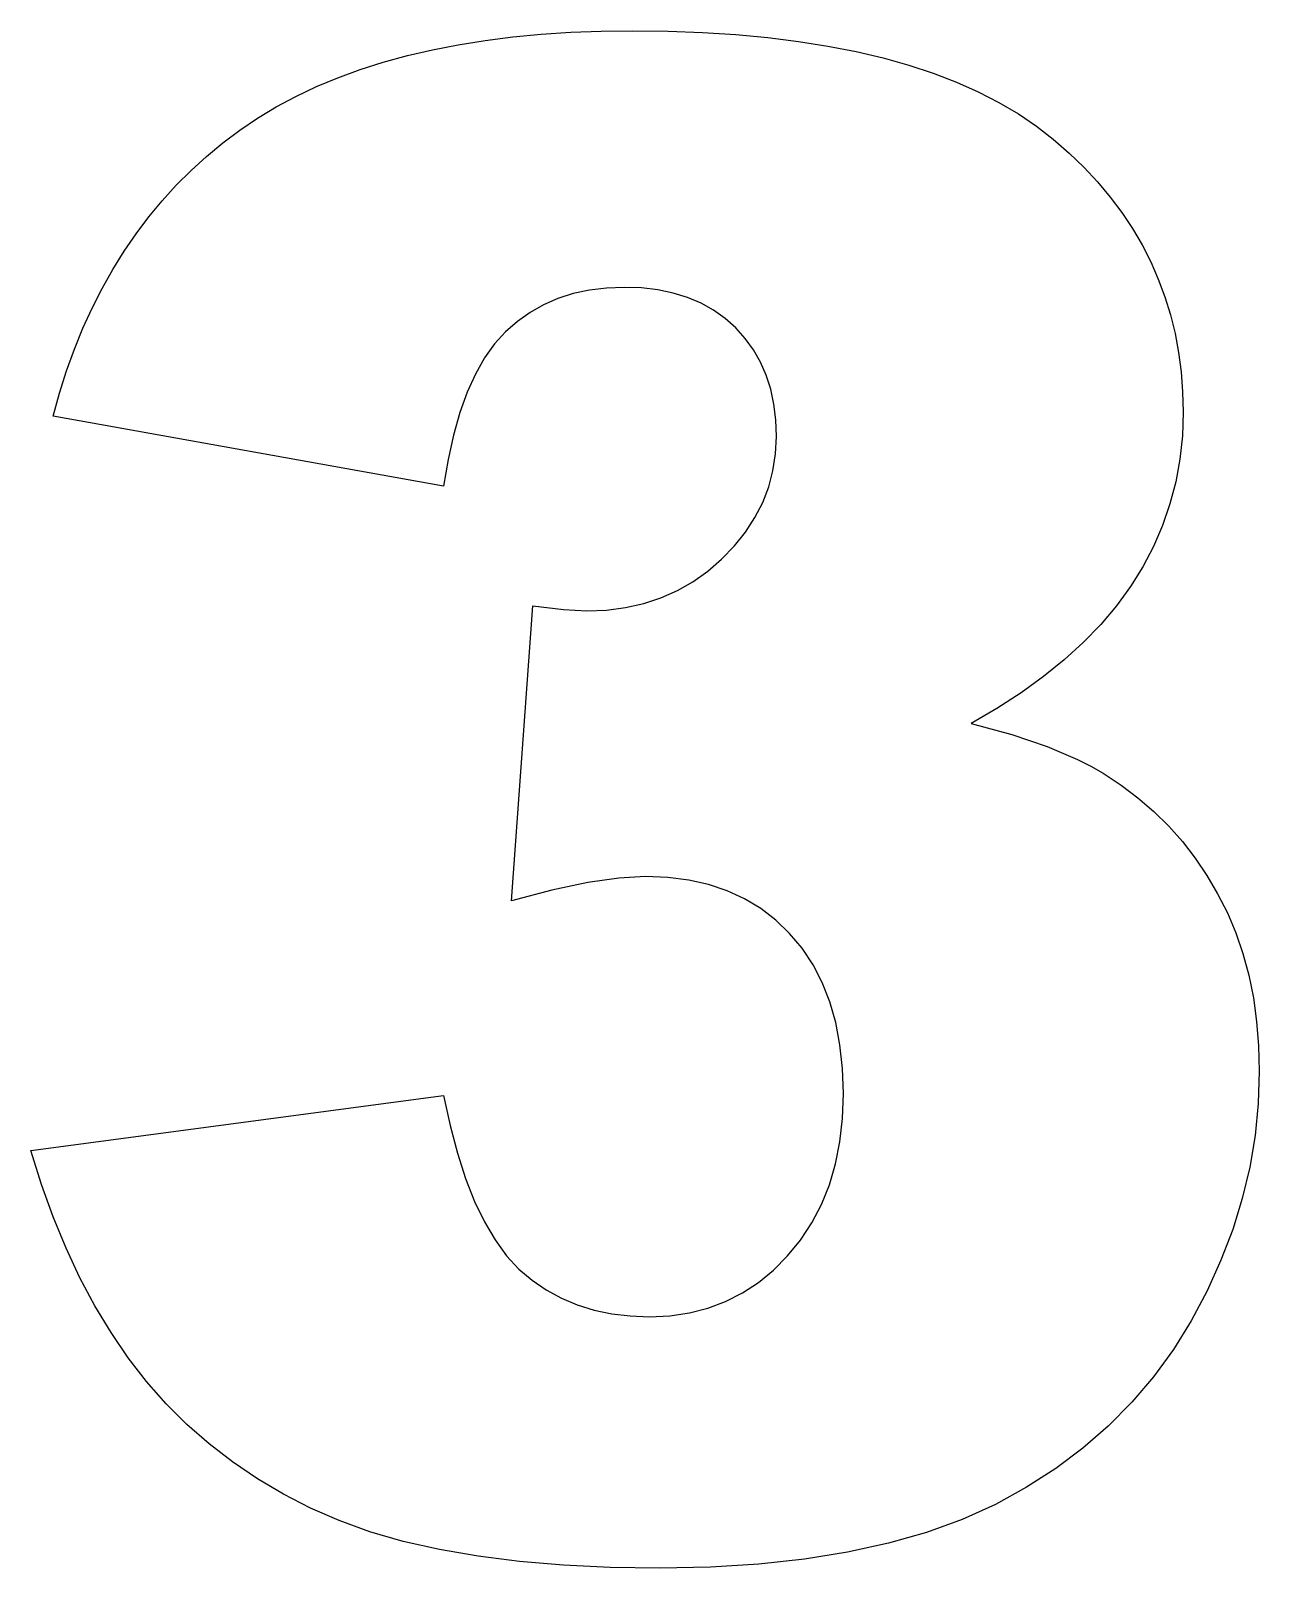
# Model space of a CAD drawing. Extents: x 12.2 to 36.7, y 9.9 to 40.6.
import ezdxf

# ---------------------------------------------------------------- set-up
doc = ezdxf.new("R2010")
doc.units = 0
doc.layers.add('Default_Layer', color=1, linetype='CONTINUOUS')

msp = doc.modelspace()

# ---------------------------------------------------------------- linework, layer by layer
at = {"layer": 'Default_Layer'}
msp.add_lwpolyline([(20.432, 31.503), (12.65, 32.898), (12.778, 33.356), (12.92, 33.801), (13.076, 34.232), (13.246, 34.649), (13.43, 35.053), (13.628, 35.443), (13.84, 35.82), (14.065, 36.183), (14.304, 36.532), (14.558, 36.868), (14.825, 37.19), (15.106, 37.499), (15.401, 37.794), (15.71, 38.076), (16.033, 38.344), (16.369, 38.598), (16.725, 38.838), (17.097, 39.063), (17.488, 39.271), (17.897, 39.465), (18.323, 39.643), (18.768, 39.805), (19.23, 39.952), (19.71, 40.084), (20.208, 40.2), (20.723, 40.301), (21.257, 40.386), (21.808, 40.455), (22.377, 40.51), (22.964, 40.548), (23.569, 40.571), (24.192, 40.579), (24.905, 40.571), (25.592, 40.545), (26.255, 40.503), (26.892, 40.444), (27.504, 40.368), (28.091, 40.275), (28.653, 40.165), (29.19, 40.038), (29.702, 39.895), (30.188, 39.734), (30.65, 39.557), (31.086, 39.363), (31.498, 39.151), (31.884, 38.923), (32.245, 38.678), (32.581, 38.416), (32.894, 38.142), (33.187, 37.858), (33.46, 37.566), (33.713, 37.265), (33.945, 36.956), (34.158, 36.638), (34.35, 36.311), (34.521, 35.976), (34.673, 35.631), (34.804, 35.278), (34.916, 34.917), (35.006, 34.547), (35.077, 34.168), (35.128, 33.78), (35.158, 33.384), (35.168, 32.979), (35.152, 32.504), (35.102, 32.041), (35.02, 31.59), (34.905, 31.149), (34.758, 30.721), (34.577, 30.303), (34.363, 29.897), (34.117, 29.502), (33.838, 29.119), (33.525, 28.748), (33.178, 28.389), (32.798, 28.042), (32.385, 27.707), (31.938, 27.383), (31.457, 27.072), (30.944, 26.773), (31.752, 26.552), (32.46, 26.313), (33.066, 26.057), (33.331, 25.922), (33.571, 25.783), (33.93, 25.546), (34.267, 25.291), (34.584, 25.018), (34.88, 24.727), (35.155, 24.417), (35.409, 24.089), (35.643, 23.742), (35.855, 23.377), (36.05, 22.999), (36.218, 22.603), (36.36, 22.188), (36.477, 21.755), (36.568, 21.304), (36.632, 20.834), (36.671, 20.346), (36.684, 19.84), (36.663, 19.196), (36.6, 18.559), (36.494, 17.928), (36.346, 17.303), (36.155, 16.685), (35.922, 16.073), (35.647, 15.467), (35.33, 14.867), (34.973, 14.293), (34.578, 13.752), (34.146, 13.244), (33.677, 12.77), (33.171, 12.33), (32.628, 11.922), (32.047, 11.549), (31.429, 11.209), (30.767, 10.91), (30.055, 10.651), (29.294, 10.433), (28.482, 10.254), (27.621, 10.114), (26.71, 10.015), (25.749, 9.955), (24.738, 9.935), (23.754, 9.95), (22.823, 9.995), (21.945, 10.069), (21.12, 10.173), (20.348, 10.306), (19.629, 10.47), (18.963, 10.663), (18.35, 10.885), (17.782, 11.136), (17.239, 11.415), (16.721, 11.72), (16.228, 12.053), (15.76, 12.412), (15.318, 12.799), (14.901, 13.213), (14.51, 13.654), (14.147, 14.129), (13.805, 14.632), (13.485, 15.165), (13.186, 15.726), (12.908, 16.317), (12.653, 16.937), (12.418, 17.585), (12.205, 18.263), (20.432, 19.355), (20.562, 18.757), (20.708, 18.206), (20.87, 17.703), (21.049, 17.247), (21.244, 16.839), (21.456, 16.478), (21.684, 16.164), (21.928, 15.898), (22.194, 15.676), (22.478, 15.483), (22.778, 15.319), (23.096, 15.186), (23.43, 15.082), (23.782, 15.008), (24.15, 14.963), (24.536, 14.948), (24.941, 14.967), (25.329, 15.024), (25.699, 15.119), (26.052, 15.251), (26.387, 15.422), (26.704, 15.63), (27.003, 15.877), (27.285, 16.161), (27.545, 16.477), (27.771, 16.818), (27.962, 17.184), (28.119, 17.576), (28.24, 17.993), (28.327, 18.435), (28.379, 18.902), (28.397, 19.395), (28.38, 19.896), (28.33, 20.368), (28.246, 20.811), (28.129, 21.225), (27.978, 21.609), (27.794, 21.965), (27.576, 22.291), (27.325, 22.589), (27.05, 22.854), (26.752, 23.084), (26.429, 23.279), (26.082, 23.438), (25.711, 23.562), (25.317, 23.65), (24.898, 23.703), (24.455, 23.721), (23.924, 23.691), (23.303, 23.6), (22.59, 23.448), (21.787, 23.236), (22.211, 29.118), (22.823, 29.042), (23.283, 29.017), (23.678, 29.033), (24.057, 29.081), (24.419, 29.162), (24.763, 29.275), (25.091, 29.42), (25.401, 29.597), (25.695, 29.806), (25.971, 30.048), (26.227, 30.312), (26.448, 30.587), (26.636, 30.875), (26.79, 31.175), (26.909, 31.486), (26.994, 31.81), (27.045, 32.146), (27.062, 32.494), (27.05, 32.824), (27.012, 33.137), (26.949, 33.433), (26.86, 33.712), (26.747, 33.973), (26.608, 34.218), (26.443, 34.446), (26.254, 34.657), (26.042, 34.846), (25.812, 35.01), (25.562, 35.149), (25.294, 35.263), (25.006, 35.351), (24.7, 35.415), (24.375, 35.452), (24.03, 35.465), (23.675, 35.451), (23.337, 35.41), (23.016, 35.34), (22.711, 35.243), (22.424, 35.118), (22.154, 34.965), (21.901, 34.784), (21.665, 34.576), (21.447, 34.338), (21.247, 34.058), (21.066, 33.736), (20.902, 33.373), (20.757, 32.968), (20.631, 32.521), (20.522, 32.033), (20.432, 31.503)], close=True, dxfattribs=at)

doc.saveas('drawing.dxf')
